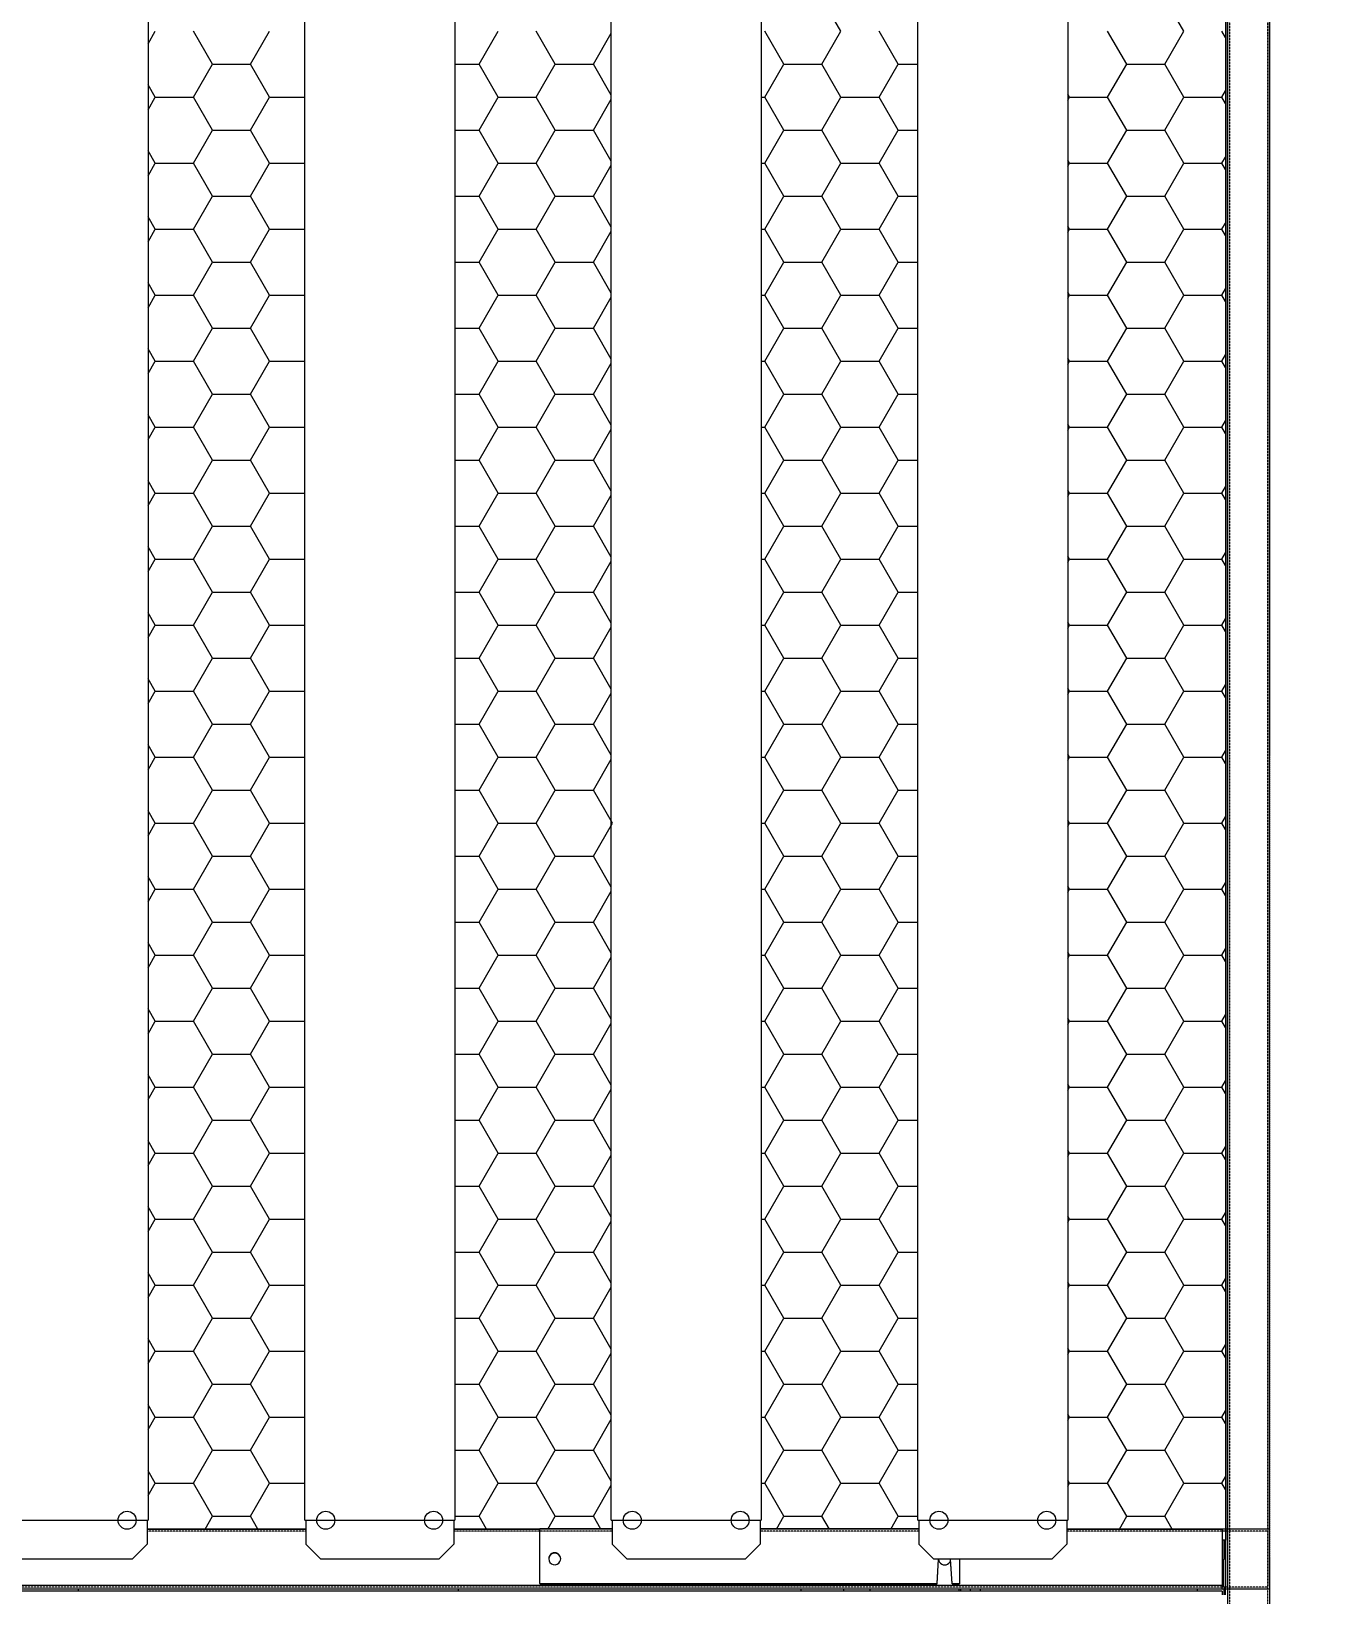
# Model space of a CAD drawing. Header units: millimetres. Extents: x -17070 to 48118, y -291348 to 33238.
# Drawn here: x 24317 to 25615, y 20521 to 22084 of the extents above; entities that cross this region are included whole.
import ezdxf

# ---------------------------------------------------------------- set-up
doc = ezdxf.new("R2010")
doc.units = ezdxf.units.MM
for name, pattern in [('CENTER', [2, 1.25, -0.25, 0.25, -0.25]), ('HIDDEN', [0.375, 0.25, -0.125]), ('HIDDENX2', [0.75, 0.5, -0.25])]:
    doc.linetypes.add(name, pattern=pattern)
doc.layers.add('center', color=1, linetype='CENTER')
doc.layers.add('HIDD', color=2, linetype='HIDDENX2')
doc.styles.get("Standard").update_dxf_attribs({"font": 'arial.ttf'})
doc.dimstyles.new('1.40', dxfattribs={"dimscale": 20, "dimtxt": 1.5, "dimasz": 1, "dimexe": 0.5, "dimexo": 0.5, "dimgap": 0.5, "dimtad": 1, "dimdec": 0, "dimzin": 0, "dimdsep": 46, "dimtxsty": 'Standard', "dimcen": 0, "dimclrd": 2, "dimclre": 2, "dimclrt": 3, "dimadec": 0, "dimazin": 0, "dimtfac": 1, "dimtdec": 0, "dimtmove": 0, "dimatfit": 0, "dimfxl": 1, "dimtolj": 1, "dimtzin": 0, "dimlwd": -1, "dimlwe": -1, "dimarcsym": 0})

# ---------------------------------------------------------------- blocks, each defined once
blk = doc.blocks.new('*D773')
at = {"color": 2, "transparency": 16777216}
for p, q in [((26855.2, 20571.4), (26855.2, 20691.4)), ((25385, 20451.4), (26865.2, 20451.4)), ((26855.2, 20451.4), (26855.2, 20024.4)), ((25655.1, 20024.4), (26865.2, 20024.4)), ((26855.2, 19904.4), (26855.2, 19349.4))]:
    blk.add_line(p, q, dxfattribs=at)
for points in [[(26835.2, 20571.4), (26875.2, 20571.4), (26855.2, 20451.4)], [(26835.2, 19904.4), (26875.2, 19904.4), (26855.2, 20024.4)]]:
    blk.add_solid(points, dxfattribs=at)
at = {"layer": 'Defpoints', "color": 0, "transparency": 16777216}
for p in [(25285, 20451.4), (25555.1, 20024.4), (26855.2, 20024.4)]:
    blk.add_point(p, dxfattribs=at)
at = {"color": 3, "lineweight": 5, "transparency": 16777216, "insert": (26724.9, 19566.9), "char_height": 140, "attachment_point": 5, "rotation": 90}
blk.add_mtext('\\A1;427', dxfattribs=at)
blk = doc.blocks.new('2')
at = {"color": 7, "lineweight": 20}
for p, q in [((25513.1, 20529.5), (25513.1, 22779.3)), ((25555.1, 20529.5), (25555.1, 22779.3)), ((25511.1, 22701.4), (25511.1, 20575.4)), ((24432.5, 20586.6), (24591.1, 20586.6)), ((24739.1, 20586.6), (24825.1, 20586.6)), ((25507.6, 20530.2), (22902.6, 20530.2)), ((25507.6, 20526.4), (22902.6, 20526.4)), ((25507.6, 20524.4), (22902.6, 20524.4))]:
    blk.add_line(p, q, dxfattribs=at)
at = {"color": 0, "lineweight": 20}
for p, q in [((24433.5, 22493.4), (24433.5, 20595.4)), ((24590.1, 20595.4), (24590.1, 22493.4)), ((24740.1, 22493.4), (24740.1, 20595.4)), ((24896.7, 20595.4), (24896.7, 22493.4)), ((25046.7, 22493.4), (25046.7, 20595.4)), ((25203.3, 20595.4), (25203.3, 22493.4)), ((25353.3, 22493.4), (25353.3, 20595.4))]:
    blk.add_line(p, q, dxfattribs=at)
at = {"color": 7, "linetype": 'Continuous', "lineweight": 20}
for p, q in [((25126.4, 22084.2), (25107.4, 22117.2)), ((25469.3, 22084.2), (25450.3, 22117.2)), ((24433.5, 22071.8), (24440.6, 22084.2)), ((24497.8, 22051.2), (24478.7, 22084.2)), ((24535.9, 22051.2), (24554.9, 22084.2)), ((24764.5, 22051.2), (24783.5, 22084.2)), ((24840.7, 22051.2), (24821.6, 22084.2)), ((24878.8, 22051.2), (24896.7, 22082.2)), ((25069.3, 22051.2), (25050.2, 22084.2)), ((25107.4, 22051.2), (25126.4, 22084.2)), ((25183.6, 22051.2), (25164.5, 22084.2)), ((25412.2, 22051.2), (25393.1, 22084.2)), ((25450.3, 22051.2), (25469.3, 22084.2)), ((25511.1, 22077.9), (25507.4, 22084.2)), ((24478.7, 22018.2), (24497.8, 22051.2)), ((24497.8, 22051.2), (24535.9, 22051.2)), ((24554.9, 22018.2), (24535.9, 22051.2)), ((24740.1, 22051.2), (24764.5, 22051.2)), ((24783.5, 22018.2), (24764.5, 22051.2)), ((24821.6, 22018.2), (24840.7, 22051.2)), ((24840.7, 22051.2), (24878.8, 22051.2)), ((24896.7, 22020.2), (24878.8, 22051.2)), ((25050.2, 22018.2), (25069.3, 22051.2)), ((25069.3, 22051.2), (25107.4, 22051.2)), ((25126.4, 22018.2), (25107.4, 22051.2)), ((25164.5, 22018.2), (25183.6, 22051.2)), ((25183.6, 22051.2), (25203.3, 22051.2)), ((25393.1, 22018.2), (25412.2, 22051.2)), ((25412.2, 22051.2), (25450.3, 22051.2)), ((25469.3, 22018.2), (25450.3, 22051.2)), ((24440.6, 22018.2), (24433.5, 22030.6)), ((24433.5, 22005.8), (24440.6, 22018.2)), ((24440.6, 22018.2), (24478.7, 22018.2)), ((24497.8, 21985.2), (24478.7, 22018.2)), ((24535.9, 21985.2), (24554.9, 22018.2)), ((24554.9, 22018.2), (24590.1, 22018.2)), ((24764.5, 21985.2), (24783.5, 22018.2)), ((24783.5, 22018.2), (24821.6, 22018.2)), ((24840.7, 21985.2), (24821.6, 22018.2)), ((24878.8, 21985.2), (24896.7, 22016.2)), ((25046.7, 22018.2), (25050.2, 22018.2)), ((25069.3, 21985.2), (25050.2, 22018.2)), ((25107.4, 21985.2), (25126.4, 22018.2)), ((25126.4, 22018.2), (25164.5, 22018.2)), ((25183.6, 21985.2), (25164.5, 22018.2)), ((25355, 22018.2), (25353.3, 22021.3)), ((25353.3, 22015.2), (25355, 22018.2)), ((25355, 22018.2), (25393.1, 22018.2)), ((25412.2, 21985.2), (25393.1, 22018.2)), ((25450.3, 21985.2), (25469.3, 22018.2)), ((25469.3, 22018.2), (25507.4, 22018.2)), ((25507.4, 22018.2), (25511.1, 22024.5)), ((25511.1, 22011.9), (25507.4, 22018.2)), ((24478.7, 21952.2), (24497.8, 21985.2)), ((24497.8, 21985.2), (24535.9, 21985.2)), ((24554.9, 21952.2), (24535.9, 21985.2)), ((24740.1, 21985.2), (24764.5, 21985.2)), ((24783.5, 21952.2), (24764.5, 21985.2)), ((24821.6, 21952.2), (24840.7, 21985.2)), ((24840.7, 21985.2), (24878.8, 21985.2)), ((24896.7, 21954.3), (24878.8, 21985.2)), ((25050.2, 21952.2), (25069.3, 21985.2)), ((25069.3, 21985.2), (25107.4, 21985.2)), ((25126.4, 21952.2), (25107.4, 21985.2)), ((25164.5, 21952.2), (25183.6, 21985.2)), ((25183.6, 21985.2), (25203.3, 21985.2)), ((25393.1, 21952.2), (25412.2, 21985.2)), ((25412.2, 21985.2), (25450.3, 21985.2)), ((25469.3, 21952.2), (25450.3, 21985.2)), ((24440.6, 21952.2), (24433.5, 21964.7)), ((24433.5, 21939.8), (24440.6, 21952.2)), ((24440.6, 21952.2), (24478.7, 21952.2)), ((24497.8, 21919.2), (24478.7, 21952.2)), ((24535.9, 21919.2), (24554.9, 21952.2)), ((24554.9, 21952.2), (24590.1, 21952.2)), ((24764.5, 21919.2), (24783.5, 21952.2)), ((24783.5, 21952.2), (24821.6, 21952.2)), ((24840.7, 21919.2), (24821.6, 21952.2)), ((24878.8, 21919.2), (24896.7, 21950.2)), ((25046.7, 21952.2), (25050.2, 21952.2)), ((25069.3, 21919.2), (25050.2, 21952.2)), ((25107.4, 21919.2), (25126.4, 21952.2)), ((25126.4, 21952.2), (25164.5, 21952.2)), ((25183.6, 21919.2), (25164.5, 21952.2)), ((25355, 21952.2), (25353.3, 21955.3)), ((25353.3, 21949.2), (25355, 21952.2)), ((25355, 21952.2), (25393.1, 21952.2)), ((25412.2, 21919.2), (25393.1, 21952.2)), ((25450.3, 21919.2), (25469.3, 21952.2)), ((25469.3, 21952.2), (25507.4, 21952.2)), ((25507.4, 21952.2), (25511.1, 21958.5)), ((25511.1, 21945.9), (25507.4, 21952.2)), ((24478.7, 21886.2), (24497.8, 21919.2)), ((24497.8, 21919.2), (24535.9, 21919.2)), ((24554.9, 21886.2), (24535.9, 21919.2)), ((24740.1, 21919.2), (24764.5, 21919.2)), ((24783.5, 21886.2), (24764.5, 21919.2)), ((24821.6, 21886.2), (24840.7, 21919.2)), ((24840.7, 21919.2), (24878.8, 21919.2)), ((24896.7, 21888.3), (24878.8, 21919.2)), ((25050.2, 21886.2), (25069.3, 21919.2)), ((25069.3, 21919.2), (25107.4, 21919.2)), ((25126.4, 21886.2), (25107.4, 21919.2)), ((25164.5, 21886.2), (25183.6, 21919.2)), ((25183.6, 21919.2), (25203.3, 21919.2)), ((25393.1, 21886.2), (25412.2, 21919.2)), ((25412.2, 21919.2), (25450.3, 21919.2)), ((25469.3, 21886.2), (25450.3, 21919.2)), ((24440.6, 21886.2), (24433.5, 21898.7)), ((24433.5, 21873.8), (24440.6, 21886.2)), ((24440.6, 21886.2), (24478.7, 21886.2)), ((24497.8, 21853.3), (24478.7, 21886.2)), ((24535.9, 21853.3), (24554.9, 21886.2)), ((24554.9, 21886.2), (24590.1, 21886.2)), ((24764.5, 21853.3), (24783.5, 21886.2)), ((24783.5, 21886.2), (24821.6, 21886.2)), ((24840.7, 21853.3), (24821.6, 21886.2)), ((25046.7, 21886.2), (25050.2, 21886.2)), ((25069.3, 21853.3), (25050.2, 21886.2)), ((25107.4, 21853.3), (25126.4, 21886.2)), ((25126.4, 21886.2), (25164.5, 21886.2)), ((25183.6, 21853.3), (25164.5, 21886.2)), ((25355, 21886.2), (25353.3, 21889.3)), ((25353.3, 21883.2), (25355, 21886.2)), ((25355, 21886.2), (25393.1, 21886.2)), ((25412.2, 21853.3), (25393.1, 21886.2)), ((25450.3, 21853.3), (25469.3, 21886.2)), ((25469.3, 21886.2), (25507.4, 21886.2)), ((25507.4, 21886.2), (25511.1, 21892.5)), ((25511.1, 21880), (25507.4, 21886.2)), ((24878.8, 21853.3), (24896.7, 21884.2)), ((24478.7, 21820.3), (24497.8, 21853.3)), ((24497.8, 21853.3), (24535.9, 21853.3)), ((24554.9, 21820.3), (24535.9, 21853.3)), ((24740.1, 21853.3), (24764.5, 21853.3)), ((24783.5, 21820.3), (24764.5, 21853.3)), ((24821.6, 21820.3), (24840.7, 21853.3)), ((24840.7, 21853.3), (24878.8, 21853.3)), ((24896.7, 21822.3), (24878.8, 21853.3)), ((25050.2, 21820.3), (25069.3, 21853.3)), ((25069.3, 21853.3), (25107.4, 21853.3)), ((25126.4, 21820.3), (25107.4, 21853.3)), ((25164.5, 21820.3), (25183.6, 21853.3)), ((25183.6, 21853.3), (25203.3, 21853.3)), ((25393.1, 21820.3), (25412.2, 21853.3)), ((25412.2, 21853.3), (25450.3, 21853.3)), ((25469.3, 21820.3), (25450.3, 21853.3)), ((24440.6, 21820.3), (24433.5, 21832.7)), ((25507.4, 21820.3), (25511.1, 21826.6)), ((24433.5, 21807.8), (24440.6, 21820.3)), ((24440.6, 21820.3), (24478.7, 21820.3)), ((24497.8, 21787.3), (24478.7, 21820.3)), ((24535.9, 21787.3), (24554.9, 21820.3)), ((24554.9, 21820.3), (24590.1, 21820.3)), ((24764.5, 21787.3), (24783.5, 21820.3)), ((24783.5, 21820.3), (24821.6, 21820.3)), ((24840.7, 21787.3), (24821.6, 21820.3)), ((24878.8, 21787.3), (24896.7, 21818.2)), ((25046.7, 21820.3), (25050.2, 21820.3)), ((25069.3, 21787.3), (25050.2, 21820.3)), ((25107.4, 21787.3), (25126.4, 21820.3)), ((25126.4, 21820.3), (25164.5, 21820.3)), ((25183.6, 21787.3), (25164.5, 21820.3)), ((25355, 21820.3), (25353.3, 21823.3)), ((25353.3, 21817.2), (25355, 21820.3)), ((25355, 21820.3), (25393.1, 21820.3)), ((25412.2, 21787.3), (25393.1, 21820.3)), ((25450.3, 21787.3), (25469.3, 21820.3)), ((25469.3, 21820.3), (25507.4, 21820.3)), ((25511.1, 21814), (25507.4, 21820.3)), ((24478.7, 21754.3), (24497.8, 21787.3)), ((24497.8, 21787.3), (24535.9, 21787.3)), ((24554.9, 21754.3), (24535.9, 21787.3)), ((24740.1, 21787.3), (24764.5, 21787.3)), ((24783.5, 21754.3), (24764.5, 21787.3)), ((24821.6, 21754.3), (24840.7, 21787.3)), ((24840.7, 21787.3), (24878.8, 21787.3)), ((24896.7, 21756.3), (24878.8, 21787.3)), ((25050.2, 21754.3), (25069.3, 21787.3)), ((25069.3, 21787.3), (25107.4, 21787.3)), ((25126.4, 21754.3), (25107.4, 21787.3)), ((25164.5, 21754.3), (25183.6, 21787.3)), ((25183.6, 21787.3), (25203.3, 21787.3)), ((25393.1, 21754.3), (25412.2, 21787.3)), ((25412.2, 21787.3), (25450.3, 21787.3)), ((25469.3, 21754.3), (25450.3, 21787.3)), ((24440.6, 21754.3), (24433.5, 21766.7)), ((24433.5, 21741.9), (24440.6, 21754.3)), ((24440.6, 21754.3), (24478.7, 21754.3)), ((24497.8, 21721.3), (24478.7, 21754.3)), ((24535.9, 21721.3), (24554.9, 21754.3)), ((24554.9, 21754.3), (24590.1, 21754.3)), ((24764.5, 21721.3), (24783.5, 21754.3)), ((24783.5, 21754.3), (24821.6, 21754.3)), ((24840.7, 21721.3), (24821.6, 21754.3)), ((24878.8, 21721.3), (24896.7, 21752.2)), ((25046.7, 21754.3), (25050.2, 21754.3)), ((25069.3, 21721.3), (25050.2, 21754.3)), ((25107.4, 21721.3), (25126.4, 21754.3)), ((25126.4, 21754.3), (25164.5, 21754.3)), ((25183.6, 21721.3), (25164.5, 21754.3)), ((25355, 21754.3), (25353.3, 21757.3)), ((25353.3, 21751.2), (25355, 21754.3)), ((25355, 21754.3), (25393.1, 21754.3)), ((25412.2, 21721.3), (25393.1, 21754.3)), ((25450.3, 21721.3), (25469.3, 21754.3)), ((25469.3, 21754.3), (25507.4, 21754.3)), ((25507.4, 21754.3), (25511.1, 21760.6)), ((25511.1, 21748), (25507.4, 21754.3)), ((24478.7, 21688.3), (24497.8, 21721.3)), ((24497.8, 21721.3), (24535.9, 21721.3)), ((24554.9, 21688.3), (24535.9, 21721.3)), ((24740.1, 21721.3), (24764.5, 21721.3)), ((24783.5, 21688.3), (24764.5, 21721.3)), ((24821.6, 21688.3), (24840.7, 21721.3)), ((24840.7, 21721.3), (24878.8, 21721.3)), ((24896.7, 21690.3), (24878.8, 21721.3)), ((25050.2, 21688.3), (25069.3, 21721.3)), ((25069.3, 21721.3), (25107.4, 21721.3)), ((25126.4, 21688.3), (25107.4, 21721.3)), ((25164.5, 21688.3), (25183.6, 21721.3)), ((25183.6, 21721.3), (25203.3, 21721.3)), ((25393.1, 21688.3), (25412.2, 21721.3)), ((25412.2, 21721.3), (25450.3, 21721.3)), ((25469.3, 21688.3), (25450.3, 21721.3)), ((24440.6, 21688.3), (24433.5, 21700.7)), ((24433.5, 21675.9), (24440.6, 21688.3)), ((24440.6, 21688.3), (24478.7, 21688.3)), ((24497.8, 21655.3), (24478.7, 21688.3)), ((24535.9, 21655.3), (24554.9, 21688.3)), ((24554.9, 21688.3), (24590.1, 21688.3)), ((24764.5, 21655.3), (24783.5, 21688.3)), ((24783.5, 21688.3), (24821.6, 21688.3)), ((24840.7, 21655.3), (24821.6, 21688.3)), ((24878.8, 21655.3), (24896.7, 21686.3)), ((25046.7, 21688.3), (25050.2, 21688.3)), ((25069.3, 21655.3), (25050.2, 21688.3)), ((25107.4, 21655.3), (25126.4, 21688.3)), ((25126.4, 21688.3), (25164.5, 21688.3)), ((25183.6, 21655.3), (25164.5, 21688.3)), ((25355, 21688.3), (25353.3, 21691.3)), ((25353.3, 21685.2), (25355, 21688.3)), ((25355, 21688.3), (25393.1, 21688.3)), ((25412.2, 21655.3), (25393.1, 21688.3)), ((25450.3, 21655.3), (25469.3, 21688.3)), ((25469.3, 21688.3), (25507.4, 21688.3)), ((25507.4, 21688.3), (25511.1, 21694.6)), ((25511.1, 21682), (25507.4, 21688.3)), ((24478.7, 21622.3), (24497.8, 21655.3)), ((24497.8, 21655.3), (24535.9, 21655.3)), ((24554.9, 21622.3), (24535.9, 21655.3)), ((24740.1, 21655.3), (24764.5, 21655.3)), ((24783.5, 21622.3), (24764.5, 21655.3)), ((24821.6, 21622.3), (24840.7, 21655.3)), ((24840.7, 21655.3), (24878.8, 21655.3)), ((24896.7, 21624.3), (24878.8, 21655.3)), ((25050.2, 21622.3), (25069.3, 21655.3)), ((25069.3, 21655.3), (25107.4, 21655.3)), ((25126.4, 21622.3), (25107.4, 21655.3)), ((25164.5, 21622.3), (25183.6, 21655.3)), ((25183.6, 21655.3), (25203.3, 21655.3)), ((25393.1, 21622.3), (25412.2, 21655.3)), ((25412.2, 21655.3), (25450.3, 21655.3)), ((25469.3, 21622.3), (25450.3, 21655.3)), ((24440.6, 21622.3), (24433.5, 21634.7)), ((24433.5, 21609.9), (24440.6, 21622.3)), ((24440.6, 21622.3), (24478.7, 21622.3)), ((24497.8, 21589.3), (24478.7, 21622.3)), ((24535.9, 21589.3), (24554.9, 21622.3)), ((24554.9, 21622.3), (24590.1, 21622.3)), ((24764.5, 21589.3), (24783.5, 21622.3)), ((24783.5, 21622.3), (24821.6, 21622.3)), ((24840.7, 21589.3), (24821.6, 21622.3)), ((25046.7, 21622.3), (25050.2, 21622.3)), ((25069.3, 21589.3), (25050.2, 21622.3)), ((25107.4, 21589.3), (25126.4, 21622.3)), ((25126.4, 21622.3), (25164.5, 21622.3)), ((25183.6, 21589.3), (25164.5, 21622.3)), ((25355, 21622.3), (25353.3, 21625.3)), ((25353.3, 21619.2), (25355, 21622.3)), ((25355, 21622.3), (25393.1, 21622.3)), ((25412.2, 21589.3), (25393.1, 21622.3)), ((25450.3, 21589.3), (25469.3, 21622.3)), ((25469.3, 21622.3), (25507.4, 21622.3)), ((25507.4, 21622.3), (25511.1, 21628.6)), ((25511.1, 21616), (25507.4, 21622.3)), ((24878.8, 21589.3), (24896.7, 21620.3)), ((24478.7, 21556.3), (24497.8, 21589.3)), ((24497.8, 21589.3), (24535.9, 21589.3)), ((24554.9, 21556.3), (24535.9, 21589.3)), ((24740.1, 21589.3), (24764.5, 21589.3)), ((24783.5, 21556.3), (24764.5, 21589.3)), ((24821.6, 21556.3), (24840.7, 21589.3)), ((24840.7, 21589.3), (24878.8, 21589.3)), ((24896.7, 21558.3), (24878.8, 21589.3)), ((25050.2, 21556.3), (25069.3, 21589.3)), ((25069.3, 21589.3), (25107.4, 21589.3)), ((25126.4, 21556.3), (25107.4, 21589.3)), ((25164.5, 21556.3), (25183.6, 21589.3)), ((25183.6, 21589.3), (25203.3, 21589.3)), ((25393.1, 21556.3), (25412.2, 21589.3)), ((25412.2, 21589.3), (25450.3, 21589.3)), ((25469.3, 21556.3), (25450.3, 21589.3)), ((24440.6, 21556.3), (24433.5, 21568.7)), ((25355, 21556.3), (25353.3, 21559.4)), ((25507.4, 21556.3), (25511.1, 21562.6)), ((24433.5, 21543.9), (24440.6, 21556.3)), ((24440.6, 21556.3), (24478.7, 21556.3)), ((24497.8, 21523.3), (24478.7, 21556.3)), ((24535.9, 21523.3), (24554.9, 21556.3)), ((24554.9, 21556.3), (24590.1, 21556.3)), ((24764.5, 21523.3), (24783.5, 21556.3)), ((24783.5, 21556.3), (24821.6, 21556.3)), ((24840.7, 21523.3), (24821.6, 21556.3)), ((24878.8, 21523.3), (24896.7, 21554.3)), ((25046.7, 21556.3), (25050.2, 21556.3)), ((25069.3, 21523.3), (25050.2, 21556.3)), ((25107.4, 21523.3), (25126.4, 21556.3)), ((25126.4, 21556.3), (25164.5, 21556.3)), ((25183.6, 21523.3), (25164.5, 21556.3)), ((25353.3, 21553.2), (25355, 21556.3)), ((25355, 21556.3), (25393.1, 21556.3)), ((25412.2, 21523.3), (25393.1, 21556.3)), ((25450.3, 21523.3), (25469.3, 21556.3)), ((25469.3, 21556.3), (25507.4, 21556.3)), ((25511.1, 21550), (25507.4, 21556.3)), ((24478.7, 21490.3), (24497.8, 21523.3)), ((24497.8, 21523.3), (24535.9, 21523.3)), ((24554.9, 21490.3), (24535.9, 21523.3)), ((24740.1, 21523.3), (24764.5, 21523.3)), ((24783.5, 21490.3), (24764.5, 21523.3)), ((24821.6, 21490.3), (24840.7, 21523.3)), ((24840.7, 21523.3), (24878.8, 21523.3)), ((24896.7, 21492.3), (24878.8, 21523.3)), ((25050.2, 21490.3), (25069.3, 21523.3)), ((25069.3, 21523.3), (25107.4, 21523.3)), ((25126.4, 21490.3), (25107.4, 21523.3)), ((25164.5, 21490.3), (25183.6, 21523.3)), ((25183.6, 21523.3), (25203.3, 21523.3)), ((25393.1, 21490.3), (25412.2, 21523.3)), ((25412.2, 21523.3), (25450.3, 21523.3)), ((25469.3, 21490.3), (25450.3, 21523.3)), ((24440.6, 21490.3), (24433.5, 21502.7)), ((25507.4, 21490.3), (25511.1, 21496.6)), ((24433.5, 21477.9), (24440.6, 21490.3)), ((24440.6, 21490.3), (24478.7, 21490.3)), ((24497.8, 21457.3), (24478.7, 21490.3)), ((24535.9, 21457.3), (24554.9, 21490.3)), ((24554.9, 21490.3), (24590.1, 21490.3)), ((24764.5, 21457.3), (24783.5, 21490.3)), ((24783.5, 21490.3), (24821.6, 21490.3)), ((24840.7, 21457.3), (24821.6, 21490.3)), ((24878.8, 21457.3), (24896.7, 21488.3)), ((25046.7, 21490.3), (25050.2, 21490.3)), ((25069.3, 21457.3), (25050.2, 21490.3)), ((25107.4, 21457.3), (25126.4, 21490.3)), ((25126.4, 21490.3), (25164.5, 21490.3)), ((25183.6, 21457.3), (25164.5, 21490.3)), ((25355, 21490.3), (25353.3, 21493.4)), ((25353.3, 21487.2), (25355, 21490.3)), ((25355, 21490.3), (25393.1, 21490.3)), ((25412.2, 21457.3), (25393.1, 21490.3)), ((25450.3, 21457.3), (25469.3, 21490.3)), ((25469.3, 21490.3), (25507.4, 21490.3)), ((25511.1, 21484), (25507.4, 21490.3)), ((24478.7, 21424.3), (24497.8, 21457.3)), ((24497.8, 21457.3), (24535.9, 21457.3)), ((24554.9, 21424.3), (24535.9, 21457.3)), ((24740.1, 21457.3), (24764.5, 21457.3)), ((24783.5, 21424.3), (24764.5, 21457.3)), ((24821.6, 21424.3), (24840.7, 21457.3)), ((24840.7, 21457.3), (24878.8, 21457.3)), ((24896.7, 21426.3), (24878.8, 21457.3)), ((25050.2, 21424.3), (25069.3, 21457.3)), ((25069.3, 21457.3), (25107.4, 21457.3)), ((25126.4, 21424.3), (25107.4, 21457.3)), ((25164.5, 21424.3), (25183.6, 21457.3)), ((25183.6, 21457.3), (25203.3, 21457.3)), ((25393.1, 21424.3), (25412.2, 21457.3)), ((25412.2, 21457.3), (25450.3, 21457.3)), ((25469.3, 21424.3), (25450.3, 21457.3)), ((24440.6, 21424.3), (24433.5, 21436.7)), ((24433.5, 21411.9), (24440.6, 21424.3)), ((24440.6, 21424.3), (24478.7, 21424.3)), ((24497.8, 21391.3), (24478.7, 21424.3)), ((24535.9, 21391.3), (24554.9, 21424.3)), ((24554.9, 21424.3), (24590.1, 21424.3)), ((24764.5, 21391.3), (24783.5, 21424.3)), ((24783.5, 21424.3), (24821.6, 21424.3)), ((24840.7, 21391.3), (24821.6, 21424.3)), ((24878.8, 21391.3), (24896.7, 21422.3)), ((25046.7, 21424.3), (25050.2, 21424.3)), ((25069.3, 21391.3), (25050.2, 21424.3)), ((25107.4, 21391.3), (25126.4, 21424.3)), ((25126.4, 21424.3), (25164.5, 21424.3)), ((25183.6, 21391.3), (25164.5, 21424.3)), ((25355, 21424.3), (25353.3, 21427.4)), ((25353.3, 21421.3), (25355, 21424.3)), ((25355, 21424.3), (25393.1, 21424.3)), ((25412.2, 21391.3), (25393.1, 21424.3)), ((25450.3, 21391.3), (25469.3, 21424.3)), ((25469.3, 21424.3), (25507.4, 21424.3)), ((25507.4, 21424.3), (25511.1, 21430.6)), ((25511.1, 21418), (25507.4, 21424.3)), ((24478.7, 21358.3), (24497.8, 21391.3)), ((24497.8, 21391.3), (24535.9, 21391.3)), ((24554.9, 21358.3), (24535.9, 21391.3)), ((24740.1, 21391.3), (24764.5, 21391.3)), ((24783.5, 21358.3), (24764.5, 21391.3)), ((24821.6, 21358.3), (24840.7, 21391.3)), ((24840.7, 21391.3), (24878.8, 21391.3)), ((24896.7, 21360.3), (24878.8, 21391.3)), ((25050.2, 21358.3), (25069.3, 21391.3)), ((25069.3, 21391.3), (25107.4, 21391.3)), ((25126.4, 21358.3), (25107.4, 21391.3)), ((25164.5, 21358.3), (25183.6, 21391.3)), ((25183.6, 21391.3), (25203.3, 21391.3)), ((25393.1, 21358.3), (25412.2, 21391.3)), ((25412.2, 21391.3), (25450.3, 21391.3)), ((25469.3, 21358.3), (25450.3, 21391.3)), ((24440.6, 21358.3), (24433.5, 21370.7)), ((24433.5, 21345.9), (24440.6, 21358.3)), ((24440.6, 21358.3), (24478.7, 21358.3)), ((24497.8, 21325.3), (24478.7, 21358.3)), ((24535.9, 21325.3), (24554.9, 21358.3)), ((24554.9, 21358.3), (24590.1, 21358.3)), ((24764.5, 21325.3), (24783.5, 21358.3)), ((24783.5, 21358.3), (24821.6, 21358.3)), ((24840.7, 21325.3), (24821.6, 21358.3)), ((24878.8, 21325.3), (24896.7, 21356.3)), ((25046.7, 21358.3), (25050.2, 21358.3)), ((25069.3, 21325.3), (25050.2, 21358.3)), ((25107.4, 21325.3), (25126.4, 21358.3)), ((25126.4, 21358.3), (25164.5, 21358.3)), ((25183.6, 21325.3), (25164.5, 21358.3)), ((25355, 21358.3), (25353.3, 21361.4)), ((25353.3, 21355.3), (25355, 21358.3)), ((25355, 21358.3), (25393.1, 21358.3)), ((25412.2, 21325.3), (25393.1, 21358.3)), ((25450.3, 21325.3), (25469.3, 21358.3)), ((25469.3, 21358.3), (25507.4, 21358.3)), ((25507.4, 21358.3), (25511.1, 21364.6)), ((25511.1, 21352), (25507.4, 21358.3)), ((24478.7, 21292.3), (24497.8, 21325.3)), ((24497.8, 21325.3), (24535.9, 21325.3)), ((24554.9, 21292.3), (24535.9, 21325.3)), ((24740.1, 21325.3), (24764.5, 21325.3)), ((24783.5, 21292.3), (24764.5, 21325.3)), ((24821.6, 21292.3), (24840.7, 21325.3)), ((24840.7, 21325.3), (24878.8, 21325.3)), ((24897.8, 21292.3), (24878.8, 21325.3)), ((25050.2, 21292.3), (25069.3, 21325.3)), ((25069.3, 21325.3), (25107.4, 21325.3)), ((25126.4, 21292.3), (25107.4, 21325.3)), ((25164.5, 21292.3), (25183.6, 21325.3)), ((25183.6, 21325.3), (25203.3, 21325.3)), ((25393.1, 21292.3), (25412.2, 21325.3)), ((25412.2, 21325.3), (25450.3, 21325.3)), ((25469.3, 21292.3), (25450.3, 21325.3)), ((24440.6, 21292.3), (24433.5, 21304.7)), ((24433.5, 21279.9), (24440.6, 21292.3)), ((24440.6, 21292.3), (24478.7, 21292.3)), ((24497.8, 21259.3), (24478.7, 21292.3)), ((24535.9, 21259.3), (24554.9, 21292.3)), ((24554.9, 21292.3), (24590.1, 21292.3)), ((24764.5, 21259.3), (24783.5, 21292.3)), ((24783.5, 21292.3), (24821.6, 21292.3)), ((24840.7, 21259.3), (24821.6, 21292.3)), ((24878.8, 21259.3), (24897.8, 21292.3)), ((25046.7, 21292.3), (25050.2, 21292.3)), ((25069.3, 21259.3), (25050.2, 21292.3)), ((25107.4, 21259.3), (25126.4, 21292.3)), ((25126.4, 21292.3), (25164.5, 21292.3)), ((25183.6, 21259.3), (25164.5, 21292.3)), ((25355, 21292.3), (25353.3, 21295.4)), ((25353.3, 21289.3), (25355, 21292.3)), ((25355, 21292.3), (25393.1, 21292.3)), ((25412.2, 21259.3), (25393.1, 21292.3)), ((25450.3, 21259.3), (25469.3, 21292.3)), ((25469.3, 21292.3), (25507.4, 21292.3)), ((25507.4, 21292.3), (25511.1, 21298.6)), ((25511.1, 21286), (25507.4, 21292.3)), ((24478.7, 21226.3), (24497.8, 21259.3)), ((24497.8, 21259.3), (24535.9, 21259.3)), ((24554.9, 21226.3), (24535.9, 21259.3)), ((24740.1, 21259.3), (24764.5, 21259.3)), ((24783.5, 21226.3), (24764.5, 21259.3)), ((24821.6, 21226.3), (24840.7, 21259.3)), ((24840.7, 21259.3), (24878.8, 21259.3)), ((24896.7, 21228.4), (24878.8, 21259.3)), ((25050.2, 21226.3), (25069.3, 21259.3)), ((25069.3, 21259.3), (25107.4, 21259.3)), ((25126.4, 21226.3), (25107.4, 21259.3)), ((25164.5, 21226.3), (25183.6, 21259.3)), ((25183.6, 21259.3), (25203.3, 21259.3)), ((25393.1, 21226.3), (25412.2, 21259.3)), ((25412.2, 21259.3), (25450.3, 21259.3)), ((25469.3, 21226.3), (25450.3, 21259.3)), ((24440.6, 21226.3), (24433.5, 21238.7)), ((25507.4, 21226.3), (25511.1, 21232.6)), ((24433.5, 21213.9), (24440.6, 21226.3)), ((24440.6, 21226.3), (24478.7, 21226.3)), ((24497.8, 21193.3), (24478.7, 21226.3)), ((24535.9, 21193.3), (24554.9, 21226.3)), ((24554.9, 21226.3), (24590.1, 21226.3)), ((24764.5, 21193.3), (24783.5, 21226.3)), ((24783.5, 21226.3), (24821.6, 21226.3)), ((24840.7, 21193.3), (24821.6, 21226.3)), ((24878.8, 21193.3), (24896.7, 21224.3)), ((25046.7, 21226.3), (25050.2, 21226.3)), ((25069.3, 21193.3), (25050.2, 21226.3)), ((25107.4, 21193.3), (25126.4, 21226.3)), ((25126.4, 21226.3), (25164.5, 21226.3)), ((25183.6, 21193.3), (25164.5, 21226.3)), ((25355, 21226.3), (25353.3, 21229.4)), ((25353.3, 21223.3), (25355, 21226.3)), ((25355, 21226.3), (25393.1, 21226.3)), ((25412.2, 21193.3), (25393.1, 21226.3)), ((25450.3, 21193.3), (25469.3, 21226.3)), ((25469.3, 21226.3), (25507.4, 21226.3)), ((25511.1, 21220), (25507.4, 21226.3)), ((24478.7, 21160.3), (24497.8, 21193.3)), ((24497.8, 21193.3), (24535.9, 21193.3)), ((24554.9, 21160.3), (24535.9, 21193.3)), ((24740.1, 21193.3), (24764.5, 21193.3)), ((24783.5, 21160.3), (24764.5, 21193.3)), ((24821.6, 21160.3), (24840.7, 21193.3)), ((24840.7, 21193.3), (24878.8, 21193.3)), ((24896.7, 21162.4), (24878.8, 21193.3)), ((25050.2, 21160.3), (25069.3, 21193.3)), ((25069.3, 21193.3), (25107.4, 21193.3)), ((25126.4, 21160.3), (25107.4, 21193.3)), ((25164.5, 21160.3), (25183.6, 21193.3)), ((25183.6, 21193.3), (25203.3, 21193.3)), ((25393.1, 21160.3), (25412.2, 21193.3)), ((25412.2, 21193.3), (25450.3, 21193.3)), ((25469.3, 21160.3), (25450.3, 21193.3)), ((24440.6, 21160.3), (24433.5, 21172.8)), ((24433.5, 21147.9), (24440.6, 21160.3)), ((24440.6, 21160.3), (24478.7, 21160.3)), ((24497.8, 21127.4), (24478.7, 21160.3)), ((24535.9, 21127.4), (24554.9, 21160.3)), ((24554.9, 21160.3), (24590.1, 21160.3)), ((24764.5, 21127.4), (24783.5, 21160.3)), ((24783.5, 21160.3), (24821.6, 21160.3)), ((24840.7, 21127.4), (24821.6, 21160.3)), ((24878.8, 21127.4), (24896.7, 21158.3)), ((25046.7, 21160.3), (25050.2, 21160.3)), ((25069.3, 21127.4), (25050.2, 21160.3)), ((25107.4, 21127.4), (25126.4, 21160.3)), ((25126.4, 21160.3), (25164.5, 21160.3)), ((25183.6, 21127.4), (25164.5, 21160.3)), ((25355, 21160.3), (25353.3, 21163.4)), ((25353.3, 21157.3), (25355, 21160.3)), ((25355, 21160.3), (25393.1, 21160.3)), ((25412.2, 21127.4), (25393.1, 21160.3)), ((25450.3, 21127.4), (25469.3, 21160.3)), ((25469.3, 21160.3), (25507.4, 21160.3)), ((25507.4, 21160.3), (25511.1, 21166.6)), ((25511.1, 21154.1), (25507.4, 21160.3)), ((24478.7, 21094.4), (24497.8, 21127.4)), ((24497.8, 21127.4), (24535.9, 21127.4)), ((24554.9, 21094.4), (24535.9, 21127.4)), ((24740.1, 21127.4), (24764.5, 21127.4)), ((24783.5, 21094.4), (24764.5, 21127.4)), ((24821.6, 21094.4), (24840.7, 21127.4)), ((24840.7, 21127.4), (24878.8, 21127.4)), ((24896.7, 21096.4), (24878.8, 21127.4)), ((25050.2, 21094.4), (25069.3, 21127.4)), ((25069.3, 21127.4), (25107.4, 21127.4)), ((25126.4, 21094.4), (25107.4, 21127.4)), ((25164.5, 21094.4), (25183.6, 21127.4)), ((25183.6, 21127.4), (25203.3, 21127.4)), ((25393.1, 21094.4), (25412.2, 21127.4)), ((25412.2, 21127.4), (25450.3, 21127.4)), ((25469.3, 21094.4), (25450.3, 21127.4)), ((24440.6, 21094.4), (24433.5, 21106.8)), ((24433.5, 21081.9), (24440.6, 21094.4)), ((24440.6, 21094.4), (24478.7, 21094.4)), ((24497.8, 21061.4), (24478.7, 21094.4)), ((24535.9, 21061.4), (24554.9, 21094.4)), ((24554.9, 21094.4), (24590.1, 21094.4)), ((24764.5, 21061.4), (24783.5, 21094.4)), ((24783.5, 21094.4), (24821.6, 21094.4)), ((24840.7, 21061.4), (24821.6, 21094.4)), ((24878.8, 21061.4), (24896.7, 21092.3)), ((25046.7, 21094.4), (25050.2, 21094.4)), ((25069.3, 21061.4), (25050.2, 21094.4)), ((25107.4, 21061.4), (25126.4, 21094.4)), ((25126.4, 21094.4), (25164.5, 21094.4)), ((25183.6, 21061.4), (25164.5, 21094.4)), ((25355, 21094.4), (25353.3, 21097.4)), ((25353.3, 21091.3), (25355, 21094.4)), ((25355, 21094.4), (25393.1, 21094.4)), ((25412.2, 21061.4), (25393.1, 21094.4)), ((25450.3, 21061.4), (25469.3, 21094.4)), ((25469.3, 21094.4), (25507.4, 21094.4)), ((25507.4, 21094.4), (25511.1, 21100.7)), ((25511.1, 21088.1), (25507.4, 21094.4)), ((24478.7, 21028.4), (24497.8, 21061.4)), ((24497.8, 21061.4), (24535.9, 21061.4)), ((24554.9, 21028.4), (24535.9, 21061.4)), ((24740.1, 21061.4), (24764.5, 21061.4)), ((24783.5, 21028.4), (24764.5, 21061.4)), ((24821.6, 21028.4), (24840.7, 21061.4)), ((24840.7, 21061.4), (24878.8, 21061.4)), ((24896.7, 21030.4), (24878.8, 21061.4)), ((25050.2, 21028.4), (25069.3, 21061.4)), ((25069.3, 21061.4), (25107.4, 21061.4)), ((25126.4, 21028.4), (25107.4, 21061.4)), ((25164.5, 21028.4), (25183.6, 21061.4)), ((25183.6, 21061.4), (25203.3, 21061.4)), ((25393.1, 21028.4), (25412.2, 21061.4)), ((25412.2, 21061.4), (25450.3, 21061.4)), ((25469.3, 21028.4), (25450.3, 21061.4)), ((24440.6, 21028.4), (24433.5, 21040.8)), ((24433.5, 21016), (24440.6, 21028.4)), ((24440.6, 21028.4), (24478.7, 21028.4)), ((24497.8, 20995.4), (24478.7, 21028.4)), ((24535.9, 20995.4), (24554.9, 21028.4)), ((24554.9, 21028.4), (24590.1, 21028.4)), ((24764.5, 20995.4), (24783.5, 21028.4)), ((24783.5, 21028.4), (24821.6, 21028.4)), ((24840.7, 20995.4), (24821.6, 21028.4)), ((25046.7, 21028.4), (25050.2, 21028.4)), ((25069.3, 20995.4), (25050.2, 21028.4)), ((25107.4, 20995.4), (25126.4, 21028.4)), ((25126.4, 21028.4), (25164.5, 21028.4)), ((25183.6, 20995.4), (25164.5, 21028.4)), ((25355, 21028.4), (25353.3, 21031.4)), ((25353.3, 21025.3), (25355, 21028.4)), ((25355, 21028.4), (25393.1, 21028.4)), ((25412.2, 20995.4), (25393.1, 21028.4)), ((25450.3, 20995.4), (25469.3, 21028.4)), ((25469.3, 21028.4), (25507.4, 21028.4)), ((25507.4, 21028.4), (25511.1, 21034.7)), ((25511.1, 21022.1), (25507.4, 21028.4)), ((24878.8, 20995.4), (24896.7, 21026.3)), ((24478.7, 20962.4), (24497.8, 20995.4)), ((24497.8, 20995.4), (24535.9, 20995.4)), ((24554.9, 20962.4), (24535.9, 20995.4)), ((24740.1, 20995.4), (24764.5, 20995.4)), ((24783.5, 20962.4), (24764.5, 20995.4)), ((24821.6, 20962.4), (24840.7, 20995.4)), ((24840.7, 20995.4), (24878.8, 20995.4)), ((24896.7, 20964.4), (24878.8, 20995.4)), ((25050.2, 20962.4), (25069.3, 20995.4)), ((25069.3, 20995.4), (25107.4, 20995.4)), ((25126.4, 20962.4), (25107.4, 20995.4)), ((25164.5, 20962.4), (25183.6, 20995.4)), ((25183.6, 20995.4), (25203.3, 20995.4)), ((25393.1, 20962.4), (25412.2, 20995.4)), ((25412.2, 20995.4), (25450.3, 20995.4)), ((25469.3, 20962.4), (25450.3, 20995.4)), ((24440.6, 20962.4), (24433.5, 20974.8)), ((25355, 20962.4), (25353.3, 20965.4)), ((25507.4, 20962.4), (25511.1, 20968.7)), ((24433.5, 20950), (24440.6, 20962.4)), ((24440.6, 20962.4), (24478.7, 20962.4)), ((24497.8, 20929.4), (24478.7, 20962.4)), ((24535.9, 20929.4), (24554.9, 20962.4)), ((24554.9, 20962.4), (24590.1, 20962.4)), ((24764.5, 20929.4), (24783.5, 20962.4)), ((24783.5, 20962.4), (24821.6, 20962.4)), ((24840.7, 20929.4), (24821.6, 20962.4)), ((24878.8, 20929.4), (24896.7, 20960.4)), ((25046.7, 20962.4), (25050.2, 20962.4)), ((25069.3, 20929.4), (25050.2, 20962.4)), ((25107.4, 20929.4), (25126.4, 20962.4)), ((25126.4, 20962.4), (25164.5, 20962.4)), ((25183.6, 20929.4), (25164.5, 20962.4)), ((25353.3, 20959.3), (25355, 20962.4)), ((25355, 20962.4), (25393.1, 20962.4)), ((25412.2, 20929.4), (25393.1, 20962.4)), ((25450.3, 20929.4), (25469.3, 20962.4)), ((25469.3, 20962.4), (25507.4, 20962.4)), ((25511.1, 20956.1), (25507.4, 20962.4)), ((24478.7, 20896.4), (24497.8, 20929.4)), ((24497.8, 20929.4), (24535.9, 20929.4)), ((24554.9, 20896.4), (24535.9, 20929.4)), ((24740.1, 20929.4), (24764.5, 20929.4)), ((24783.5, 20896.4), (24764.5, 20929.4)), ((24821.6, 20896.4), (24840.7, 20929.4)), ((24840.7, 20929.4), (24878.8, 20929.4)), ((24896.7, 20898.4), (24878.8, 20929.4)), ((25050.2, 20896.4), (25069.3, 20929.4)), ((25069.3, 20929.4), (25107.4, 20929.4)), ((25126.4, 20896.4), (25107.4, 20929.4)), ((25164.5, 20896.4), (25183.6, 20929.4)), ((25183.6, 20929.4), (25203.3, 20929.4)), ((25393.1, 20896.4), (25412.2, 20929.4)), ((25412.2, 20929.4), (25450.3, 20929.4)), ((25469.3, 20896.4), (25450.3, 20929.4)), ((24440.6, 20896.4), (24433.5, 20908.8)), ((25507.4, 20896.4), (25511.1, 20902.7)), ((24433.5, 20884), (24440.6, 20896.4)), ((24440.6, 20896.4), (24478.7, 20896.4)), ((24497.8, 20863.4), (24478.7, 20896.4)), ((24535.9, 20863.4), (24554.9, 20896.4)), ((24554.9, 20896.4), (24590.1, 20896.4)), ((24764.5, 20863.4), (24783.5, 20896.4)), ((24783.5, 20896.4), (24821.6, 20896.4)), ((24840.7, 20863.4), (24821.6, 20896.4)), ((24878.8, 20863.4), (24896.7, 20894.4)), ((25046.7, 20896.4), (25050.2, 20896.4)), ((25069.3, 20863.4), (25050.2, 20896.4)), ((25107.4, 20863.4), (25126.4, 20896.4)), ((25126.4, 20896.4), (25164.5, 20896.4)), ((25183.6, 20863.4), (25164.5, 20896.4)), ((25355, 20896.4), (25353.3, 20899.4)), ((25353.3, 20893.3), (25355, 20896.4)), ((25355, 20896.4), (25393.1, 20896.4)), ((25412.2, 20863.4), (25393.1, 20896.4)), ((25450.3, 20863.4), (25469.3, 20896.4)), ((25469.3, 20896.4), (25507.4, 20896.4)), ((25511.1, 20890.1), (25507.4, 20896.4)), ((24478.7, 20830.4), (24497.8, 20863.4)), ((24497.8, 20863.4), (24535.9, 20863.4)), ((24554.9, 20830.4), (24535.9, 20863.4)), ((24740.1, 20863.4), (24764.5, 20863.4)), ((24783.5, 20830.4), (24764.5, 20863.4)), ((24821.6, 20830.4), (24840.7, 20863.4)), ((24840.7, 20863.4), (24878.8, 20863.4)), ((24896.7, 20832.4), (24878.8, 20863.4)), ((25050.2, 20830.4), (25069.3, 20863.4)), ((25069.3, 20863.4), (25107.4, 20863.4)), ((25126.4, 20830.4), (25107.4, 20863.4)), ((25164.5, 20830.4), (25183.6, 20863.4)), ((25183.6, 20863.4), (25203.3, 20863.4)), ((25393.1, 20830.4), (25412.2, 20863.4)), ((25412.2, 20863.4), (25450.3, 20863.4)), ((25469.3, 20830.4), (25450.3, 20863.4)), ((24440.6, 20830.4), (24433.5, 20842.8)), ((24433.5, 20818), (24440.6, 20830.4)), ((24440.6, 20830.4), (24478.7, 20830.4)), ((24497.8, 20797.4), (24478.7, 20830.4)), ((24535.9, 20797.4), (24554.9, 20830.4)), ((24554.9, 20830.4), (24590.1, 20830.4)), ((24764.5, 20797.4), (24783.5, 20830.4)), ((24783.5, 20830.4), (24821.6, 20830.4)), ((24840.7, 20797.4), (24821.6, 20830.4)), ((24878.8, 20797.4), (24896.7, 20828.4)), ((25046.7, 20830.4), (25050.2, 20830.4)), ((25069.3, 20797.4), (25050.2, 20830.4)), ((25107.4, 20797.4), (25126.4, 20830.4)), ((25126.4, 20830.4), (25164.5, 20830.4)), ((25183.6, 20797.4), (25164.5, 20830.4)), ((25355, 20830.4), (25353.3, 20833.4)), ((25353.3, 20827.3), (25355, 20830.4)), ((25355, 20830.4), (25393.1, 20830.4)), ((25412.2, 20797.4), (25393.1, 20830.4)), ((25450.3, 20797.4), (25469.3, 20830.4)), ((25469.3, 20830.4), (25507.4, 20830.4)), ((25507.4, 20830.4), (25511.1, 20836.7)), ((25511.1, 20824.1), (25507.4, 20830.4)), ((24478.7, 20764.4), (24497.8, 20797.4)), ((24497.8, 20797.4), (24535.9, 20797.4)), ((24554.9, 20764.4), (24535.9, 20797.4)), ((24740.1, 20797.4), (24764.5, 20797.4)), ((24783.5, 20764.4), (24764.5, 20797.4)), ((24821.6, 20764.4), (24840.7, 20797.4)), ((24840.7, 20797.4), (24878.8, 20797.4)), ((24896.7, 20766.4), (24878.8, 20797.4)), ((25050.2, 20764.4), (25069.3, 20797.4)), ((25069.3, 20797.4), (25107.4, 20797.4)), ((25126.4, 20764.4), (25107.4, 20797.4)), ((25164.5, 20764.4), (25183.6, 20797.4)), ((25183.6, 20797.4), (25203.3, 20797.4)), ((25393.1, 20764.4), (25412.2, 20797.4)), ((25412.2, 20797.4), (25450.3, 20797.4)), ((25469.3, 20764.4), (25450.3, 20797.4)), ((24440.6, 20764.4), (24433.5, 20776.8)), ((24433.5, 20752), (24440.6, 20764.4)), ((24440.6, 20764.4), (24478.7, 20764.4)), ((24497.8, 20731.4), (24478.7, 20764.4)), ((24535.9, 20731.4), (24554.9, 20764.4)), ((24554.9, 20764.4), (24590.1, 20764.4)), ((24764.5, 20731.4), (24783.5, 20764.4)), ((24783.5, 20764.4), (24821.6, 20764.4)), ((24840.7, 20731.4), (24821.6, 20764.4)), ((24878.8, 20731.4), (24896.7, 20762.4)), ((25046.7, 20764.4), (25050.2, 20764.4)), ((25069.3, 20731.4), (25050.2, 20764.4)), ((25107.4, 20731.4), (25126.4, 20764.4)), ((25126.4, 20764.4), (25164.5, 20764.4)), ((25183.6, 20731.4), (25164.5, 20764.4)), ((25355, 20764.4), (25353.3, 20767.5)), ((25353.3, 20761.3), (25355, 20764.4)), ((25355, 20764.4), (25393.1, 20764.4)), ((25412.2, 20731.4), (25393.1, 20764.4)), ((25450.3, 20731.4), (25469.3, 20764.4)), ((25469.3, 20764.4), (25507.4, 20764.4)), ((25507.4, 20764.4), (25511.1, 20770.7)), ((25511.1, 20758.1), (25507.4, 20764.4)), ((24478.7, 20698.4), (24497.8, 20731.4)), ((24497.8, 20731.4), (24535.9, 20731.4)), ((24554.9, 20698.4), (24535.9, 20731.4)), ((24740.1, 20731.4), (24764.5, 20731.4)), ((24783.5, 20698.4), (24764.5, 20731.4)), ((24821.6, 20698.4), (24840.7, 20731.4)), ((24840.7, 20731.4), (24878.8, 20731.4)), ((24896.7, 20700.4), (24878.8, 20731.4)), ((25050.2, 20698.4), (25069.3, 20731.4)), ((25069.3, 20731.4), (25107.4, 20731.4)), ((25126.4, 20698.4), (25107.4, 20731.4)), ((25164.5, 20698.4), (25183.6, 20731.4)), ((25183.6, 20731.4), (25203.3, 20731.4)), ((25393.1, 20698.4), (25412.2, 20731.4)), ((25412.2, 20731.4), (25450.3, 20731.4)), ((25469.3, 20698.4), (25450.3, 20731.4)), ((24440.6, 20698.4), (24433.5, 20710.8)), ((24433.5, 20686), (24440.6, 20698.4)), ((24440.6, 20698.4), (24478.7, 20698.4)), ((24497.8, 20665.4), (24478.7, 20698.4)), ((24535.9, 20665.4), (24554.9, 20698.4)), ((24554.9, 20698.4), (24590.1, 20698.4)), ((24764.5, 20665.4), (24783.5, 20698.4)), ((24783.5, 20698.4), (24821.6, 20698.4)), ((24840.7, 20665.4), (24821.6, 20698.4)), ((25046.7, 20698.4), (25050.2, 20698.4)), ((25069.3, 20665.4), (25050.2, 20698.4)), ((25107.4, 20665.4), (25126.4, 20698.4)), ((25126.4, 20698.4), (25164.5, 20698.4)), ((25183.6, 20665.4), (25164.5, 20698.4)), ((25355, 20698.4), (25353.3, 20701.5)), ((25353.3, 20695.4), (25355, 20698.4)), ((25355, 20698.4), (25393.1, 20698.4)), ((25412.2, 20665.4), (25393.1, 20698.4)), ((25450.3, 20665.4), (25469.3, 20698.4)), ((25469.3, 20698.4), (25507.4, 20698.4)), ((25507.4, 20698.4), (25511.1, 20704.7)), ((25511.1, 20692.1), (25507.4, 20698.4)), ((24878.8, 20665.4), (24896.7, 20696.4)), ((24478.7, 20632.4), (24497.8, 20665.4)), ((24497.8, 20665.4), (24535.9, 20665.4)), ((24554.9, 20632.4), (24535.9, 20665.4)), ((24740.1, 20665.4), (24764.5, 20665.4)), ((24783.5, 20632.4), (24764.5, 20665.4)), ((24821.6, 20632.4), (24840.7, 20665.4)), ((24840.7, 20665.4), (24878.8, 20665.4)), ((24896.7, 20634.4), (24878.8, 20665.4)), ((25050.2, 20632.4), (25069.3, 20665.4)), ((25069.3, 20665.4), (25107.4, 20665.4)), ((25126.4, 20632.4), (25107.4, 20665.4)), ((25164.5, 20632.4), (25183.6, 20665.4)), ((25183.6, 20665.4), (25203.3, 20665.4)), ((25393.1, 20632.4), (25412.2, 20665.4)), ((25412.2, 20665.4), (25450.3, 20665.4)), ((25469.3, 20632.4), (25450.3, 20665.4)), ((24440.6, 20632.4), (24433.5, 20644.8)), ((25507.4, 20632.4), (25511.1, 20638.7)), ((24433.5, 20620), (24440.6, 20632.4)), ((24440.6, 20632.4), (24478.7, 20632.4)), ((24497.8, 20599.4), (24478.7, 20632.4)), ((24535.9, 20599.4), (24554.9, 20632.4)), ((24554.9, 20632.4), (24590.1, 20632.4)), ((24764.5, 20599.4), (24783.5, 20632.4)), ((24783.5, 20632.4), (24821.6, 20632.4)), ((24840.7, 20599.4), (24821.6, 20632.4)), ((24878.8, 20599.4), (24896.7, 20630.4)), ((25046.7, 20632.4), (25050.2, 20632.4)), ((25069.3, 20599.4), (25050.2, 20632.4)), ((25107.4, 20599.4), (25126.4, 20632.4)), ((25126.4, 20632.4), (25164.5, 20632.4)), ((25183.6, 20599.4), (25164.5, 20632.4)), ((25355, 20632.4), (25353.3, 20635.5)), ((25353.3, 20629.4), (25355, 20632.4)), ((25355, 20632.4), (25393.1, 20632.4)), ((25412.2, 20599.4), (25393.1, 20632.4)), ((25450.3, 20599.4), (25469.3, 20632.4)), ((25469.3, 20632.4), (25507.4, 20632.4)), ((25511.1, 20626.1), (25507.4, 20632.4)), ((24490.4, 20586.6), (24497.8, 20599.4)), ((24497.8, 20599.4), (24535.9, 20599.4)), ((24543.3, 20586.6), (24535.9, 20599.4)), ((24740.1, 20599.4), (24764.5, 20599.4)), ((24771.9, 20586.6), (24764.5, 20599.4)), ((24833.3, 20586.6), (24840.7, 20599.4)), ((24840.7, 20599.4), (24878.8, 20599.4)), ((24886.2, 20586.6), (24878.8, 20599.4)), ((25061.9, 20586.6), (25069.3, 20599.4)), ((25069.3, 20599.4), (25107.4, 20599.4)), ((25114.8, 20586.6), (25107.4, 20599.4)), ((25176.2, 20586.6), (25183.6, 20599.4)), ((25183.6, 20599.4), (25203.3, 20599.4)), ((25404.8, 20586.6), (25412.2, 20599.4)), ((25412.2, 20599.4), (25450.3, 20599.4)), ((25457.7, 20586.6), (25450.3, 20599.4))]:
    blk.add_line(p, q, dxfattribs=at)
at = {"lineweight": 20}
for p, q in [((24283.5, 20595.4), (24433.5, 20595.4)), ((24432.5, 20595.4), (24432.5, 20571.4)), ((24590.1, 20595.4), (24740.1, 20595.4)), ((24591.1, 20595.4), (24591.1, 20571.4)), ((24739.1, 20595.4), (24739.1, 20571.4)), ((24896.7, 20595.4), (25046.7, 20595.4)), ((24897.7, 20595.4), (24897.7, 20571.4)), ((25045.7, 20595.4), (25045.7, 20571.4)), ((25203.3, 20595.4), (25353.3, 20595.4)), ((25204.3, 20595.4), (25204.3, 20571.4)), ((25352.3, 20595.4), (25352.3, 20571.4)), ((24432.5, 20571.4), (24417.5, 20556.4)), ((24591.1, 20571.4), (24606.1, 20556.4)), ((24739.1, 20571.4), (24724.1, 20556.4)), ((24897.7, 20571.4), (24912.7, 20556.4)), ((25045.7, 20571.4), (25030.7, 20556.4)), ((25204.3, 20571.4), (25219.3, 20556.4)), ((25352.3, 20571.4), (25337.3, 20556.4)), ((24417.5, 20556.4), (24299.5, 20556.4)), ((24724.1, 20556.4), (24606.1, 20556.4)), ((25030.7, 20556.4), (24912.7, 20556.4)), ((25337.3, 20556.4), (25219.3, 20556.4))]:
    blk.add_line(p, q, dxfattribs=at)
at = {"color": 7, "lineweight": 20, "ltscale": 0.233333}
for p, q in [((24897.7, 20586.7), (24825.1, 20586.7)), ((25204.3, 20586.7), (25045.7, 20586.7))]:
    blk.add_line(p, q, dxfattribs=at)
at = {"color": 7, "lineweight": 20, "ltscale": 0.030439}
for p, q in [((24825.1, 20532), (24825.1, 20586.7)), ((25245.1, 20556.4), (25245.1, 20532))]:
    blk.add_line(p, q, dxfattribs=at)
at = {"color": 7, "lineweight": 20, "ltscale": 0.145833}
blk.add_line((25352.3, 20586.6), (25507.6, 20586.6), dxfattribs=at)
at = {"color": 7, "lineweight": 20, "ltscale": 0.031316}
blk.add_line((25507.6, 20586.6), (25507.6, 20530.2), dxfattribs=at)
at = {"color": 7, "lineweight": 20, "ltscale": 0.001944}
for p, q in [((25511.1, 20575.4), (25507.6, 20575.4)), ((25507.6, 20524.4), (25507.6, 20520.9))]:
    blk.add_line(p, q, dxfattribs=at)
at = {"color": 7, "lineweight": 20, "ltscale": 0.010556}
blk.add_line((25509.6, 20556.4), (25509.6, 20575.4), dxfattribs=at)
at = {"color": 7, "lineweight": 20, "ltscale": 0.010555}
blk.add_line((25511.1, 20556.4), (25511.1, 20575.4), dxfattribs=at)
at = {"color": 7, "lineweight": 20, "ltscale": 0.014059}
for p, q in [((25222.6, 20532), (25224, 20556.4)), ((25222.6, 20531.8), (25224, 20556.4)), ((25237.6, 20531.8), (25236.1, 20556.4)), ((25237.6, 20532), (25236.1, 20556.4))]:
    blk.add_line(p, q, dxfattribs=at)
at = {"color": 7, "lineweight": 20, "ltscale": 0.014722}
for p, q in [((25509.1, 20529.9), (25509.1, 20556.4)), ((25511.1, 20529.9), (25511.1, 20556.4))]:
    blk.add_line(p, q, dxfattribs=at)
at = {"color": 7, "lineweight": 20, "ltscale": 0.001111}
for p, q in [((25511.1, 20556.4), (25509.1, 20556.4)), ((24364, 20524.4), (24364, 20526.4)), ((24744, 20524.4), (24744, 20526.4)), ((25155.5, 20524.4), (25155.5, 20526.4)), ((25244.6, 20524.4), (25244.6, 20526.4)), ((25256, 20524.4), (25256, 20526.4)), ((25266, 20524.4), (25266, 20526.4)), ((25483.1, 20524.4), (25483.1, 20526.4))]:
    blk.add_line(p, q, dxfattribs=at)
at = {"color": 7, "lineweight": 20, "ltscale": 9.68397e-05}
for p, q in [((24825.1, 20532), (24825.1, 20531.8)), ((25222.6, 20531.8), (25222.6, 20532)), ((25237.6, 20531.8), (25237.6, 20532)), ((25245.1, 20532), (25245.1, 20531.8))]:
    blk.add_line(p, q, dxfattribs=at)
at = {"color": 7, "lineweight": 20, "ltscale": 0.220833}
for p, q in [((24825.1, 20532), (25222.6, 20532)), ((24825.1, 20531.8), (25222.6, 20531.8))]:
    blk.add_line(p, q, dxfattribs=at)
at = {"color": 7, "lineweight": 20, "ltscale": 0.001112}
for p, q in [((25086.1, 20526.4), (25086.1, 20524.4)), ((25129.1, 20526.4), (25129.1, 20524.4))]:
    blk.add_line(p, q, dxfattribs=at)
at = {"color": 7, "lineweight": 20, "ltscale": 0.004167}
for p, q in [((25237.6, 20532), (25245.1, 20532)), ((25237.6, 20531.8), (25245.1, 20531.8))]:
    blk.add_line(p, q, dxfattribs=at)
at = {"color": 7, "lineweight": 20, "ltscale": 0.001106}
blk.add_line((25246, 20526.4), (25246, 20524.4), dxfattribs=at)
at = {"color": 7, "lineweight": 20, "ltscale": 0.002114}
blk.add_line((25507.6, 20526.4), (25507.6, 20530.2), dxfattribs=at)
at = {"color": 7, "lineweight": 20, "ltscale": 0.003404}
blk.add_line((25509.6, 20520.9), (25509.6, 20527), dxfattribs=at)
at = {"color": 7, "lineweight": 20, "ltscale": 0.005}
blk.add_line((25511.1, 20520.9), (25511.1, 20529.9), dxfattribs=at)
at = {"color": 0, "lineweight": 20}
for points in [[(25511.1, 22495.4), (25511.1, 20586.6), (25352.3, 20586.6)], [(24591.1, 20586.6), (24432.5, 20586.6)], [(24897.7, 20586.6), (24739.1, 20586.6)], [(25204.3, 20586.6), (25045.7, 20586.6)]]:
    blk.add_lwpolyline(points, dxfattribs=at)
at = {"lineweight": 20}
for centre in [(24412.4, 20595.4), (24611.1, 20595.4), (24719, 20595.4), (24917.7, 20595.4), (25025.6, 20595.4), (25224.3, 20595.4), (25332.2, 20595.4)]:
    blk.add_circle(centre, 9, dxfattribs=at)
at = {"color": 7, "lineweight": 20}
for centre, radius, start, end in [((25507.6, 22031.9), 3.5, 0, 0.5318), ((25552, 20883.3), 3.1, 0, 0.1902), ((25507.6, 20529.9), 1.5, 270, 0), ((25507.6, 20529.9), 3.5, 270, 0)]:
    blk.add_arc(centre, radius, start, end, dxfattribs=at)
for centre, start_param, end_param in [((24840.1, 20556.7), 1.070796, 3.127019), ((24840.1, 20556.5), 1.070796, 3.112434), ((24840.1, 20556.9), 6.283156, 9.424749), ((24840.1, 20556.7), 0.01459, 3.127019), ((24840.1, 20556.7), 0.01459, 1.070796), ((24840.1, 20556.5), 0.029174, 1.070796), ((24840.1, 20556.9), 3.141564, 5.783185), ((24840.1, 20556.9), 5.783185, 6.283156), ((25230.1, 20556.7), 3.189872, 4.212389), ((25230.1, 20556.7), 4.212389, 6.234906)]:
    blk.add_ellipse(centre, major_axis=(6, 0), ratio=0.996195, start_param=start_param, end_param=end_param, dxfattribs=at)
at = {"layer": 'center', "lineweight": 20}
for p, q in [((25555.1, 23024.4), (25555.1, 20024.4)), ((25513.1, 22984.2), (25513.1, 20024.4)), ((24591.1, 20586.4), (24432.5, 20586.4)), ((24897.7, 20586.4), (24739.1, 20586.4)), ((25204.3, 20586.4), (25045.7, 20586.4)), ((25555.1, 20586.4), (25352.3, 20586.4)), ((25555.1, 20526.4), (22855.1, 20526.4))]:
    blk.add_line(p, q, dxfattribs=at)
at = {"layer": 'HIDD', "linetype": 'HIDDEN', "lineweight": 20}
for p, q in [((25553.1, 22982.2), (25553.1, 20024.4)), ((25515.1, 22143.4), (25515.1, 20026.4)), ((24591.1, 20584.4), (24432.5, 20584.4)), ((24897.7, 20584.4), (24739.1, 20584.4)), ((25204.3, 20584.4), (25045.7, 20584.4)), ((25553.1, 20584.4), (25352.3, 20584.4)), ((25553.1, 20528.4), (22857.1, 20528.4))]:
    blk.add_line(p, q, dxfattribs=at)

msp = doc.modelspace()

# ---------------------------------------------------------------- block references
msp.add_blockref('2', (0, 0))

# ---------------------------------------------------------------- dimensions: what is measured, and where the dimension line sits
at = {"lineweight": 5}
dim = msp.add_linear_dim(base=(26855.2, 20024.4), p1=(25285, 20451.4), p2=(25555.1, 20024.4), angle=90, dimstyle='1.40', override={"dimtxt": 7, "dimasz": 6, "dimexo": 5, "dimgap": 3}, dxfattribs=at)
dim.commit()
dim.dimension.update_dxf_attribs({"geometry": '*D773', "text_midpoint": (26724.9, 19566.9)})

doc.saveas('drawing.dxf')
